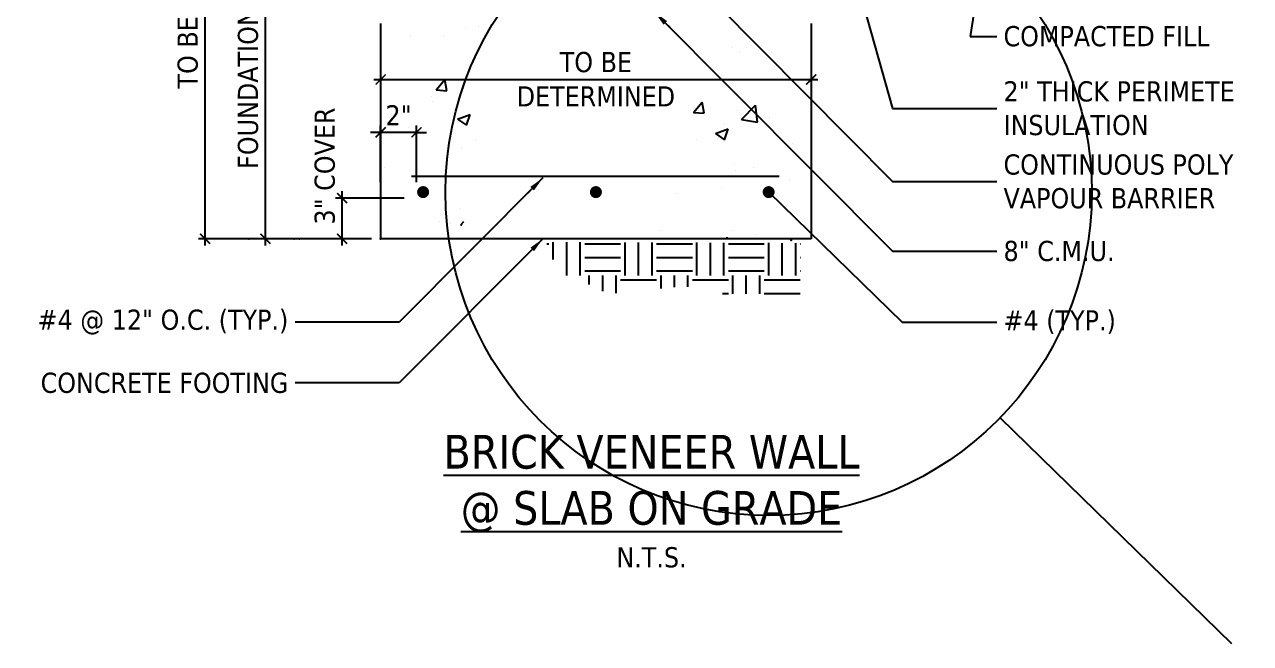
# Model space of a CAD drawing. Extents: x 0 to 68.3, y 4.1 to 78.5.
# Drawn here: x 0 to 68.3, y 4.1 to 38.5 of the extents above; entities that cross this region are included whole.
import ezdxf

# ---------------------------------------------------------------- set-up
doc = ezdxf.new("R2010")
doc.units = 0
doc.header["$LTSCALE"] = 4
doc.header["$MEASUREMENT"] = 0
doc.layers.get('0').update_dxf_attribs({"linetype": 'CONTINUOUS'})
doc.layers.get('DEFPOINTS').update_dxf_attribs({"linetype": 'CONTINUOUS'})
doc.styles.add('TahomaSPH', font='TAHOMA.TTF')
doc.dimstyles.new('1one', dxfattribs={"dimscale": 12, "dimtxt": 0.09375, "dimasz": 0.046875, "dimexe": 0.03125, "dimexo": 0.046875, "dimgap": 0.03125, "dimtad": 1, "dimdec": 4, "dimzin": 3, "dimdsep": 46, "dimlunit": 4, "dimtxsty": 'TahomaSPH', "dimblk": 'ARCHTICK', "dimcen": 0.09375, "dimdle": 0.03125, "dimclrd": 256, "dimclrt": 256, "dimadec": 8, "dimazin": 0, "dimtfac": 0.75, "dimtdec": 4, "dimtix": 1, "dimtmove": 2, "dimatfit": 3, "dimldrblk": 'LEADERARROW', "dimfxl": 0, "dimfrac": 1, "dimlwd": -1, "dimarcsym": 0})

# ---------------------------------------------------------------- blocks, each defined once
blk = doc.blocks.new('*X3')
at = {"color": 0}
for p, q in [((22.011, 46.01), (22.011, 46.01)), ((22.749, 46.168), (22.749, 46.168)), ((18.962, 45.67), (18.962, 45.67)), ((20.803, 45.657), (20.803, 45.657)), ((20.365, 42.621), (20.847, 43.196)), ((20.963, 42.569), (20.847, 43.196)), ((20.365, 42.621), (20.963, 42.569)), ((21.89, 42.682), (21.89, 42.682)), ((20.119, 42.224), (20.119, 42.224)), ((20.186, 41.993), (20.186, 41.993)), ((21.568, 40.983), (22.268, 41.252)), ((21.568, 40.983), (22.065, 40.647)), ((22.065, 40.647), (22.268, 41.252)), ((18.856, 40.547), (18.856, 40.547)), ((22.582, 39.797), (22.582, 39.797)), ((20.964, 39.203), (20.964, 39.203)), ((21.768, 39.353), (21.768, 39.353)), ((17.488, 38.28), (17.488, 38.28)), ((21.646, 36.024), (21.646, 36.024)), ((20.569, 35.297), (20.569, 35.297)), ((21.173, 35.167), (21.173, 35.167)), ((21.753, 35.1), (21.911, 35.289)), ((21.753, 35.1), (21.796, 35.096))]:
    blk.add_line(p, q, dxfattribs=at)
blk = doc.blocks.new('*X4')
at = {"color": 0}
for p, q in [((36.818, 44.98), (36.818, 44.98)), ((37.269, 44.776), (37.269, 44.776)), ((37.681, 44.996), (37.681, 44.996)), ((39.04, 44.715), (39.04, 44.715)), ((40.078, 42.8), (40.078, 42.8)), ((34.711, 41.366), (35.193, 41.941)), ((35.308, 41.314), (35.193, 41.941)), ((37.386, 40.965), (38.165, 41.777)), ((38.276, 40.827), (38.165, 41.776)), ((34.711, 41.366), (35.308, 41.314)), ((37.147, 41.447), (37.147, 41.447)), ((38.913, 41.101), (38.913, 41.101)), ((35.939, 40.182), (36.639, 40.451)), ((36.41, 40.771), (36.41, 40.771)), ((36.437, 39.846), (36.64, 40.451)), ((37.386, 40.965), (38.276, 40.827)), ((34.87, 39.87), (34.87, 39.87)), ((35.939, 40.182), (36.437, 39.846)), ((40.209, 39.644), (40.209, 39.644)), ((36.979, 38.527), (36.979, 38.527)), ((38.065, 38.3), (38.065, 38.3)), ((37.026, 38.118), (37.026, 38.118)), ((40.07, 37.655), (40.07, 37.655)), ((36.282, 37.157), (36.282, 37.157)), ((33.779, 36.827), (33.779, 36.827)), ((32.881, 34.787), (32.881, 34.787)), ((36.573, 34.41), (36.58, 34.419)), ((36.582, 34.41), (36.58, 34.419)), ((36.904, 34.789), (36.904, 34.789)), ((38.219, 34.561), (38.219, 34.561))]:
    blk.add_line(p, q, dxfattribs=at)
blk = doc.blocks.new('_ArchTick')
at = {"color": 0, "linetype": 'ByBlock', "const_width": 0.15}
blk.add_lwpolyline([(-0.5, -0.5), (0.5, 0.5)], dxfattribs=at)
blk = doc.blocks.new('*D18')
at = {"color": 0, "lineweight": -2}
for p, q in [((19.848, 29.76), (19.848, 32.898)), ((21.848, 29.76), (21.848, 32.898))]:
    blk.add_line(p, q, dxfattribs=at)
for p, q in [((19.848, 32.523), (19.285, 32.523)), ((21.848, 32.523), (19.848, 32.523)), ((21.848, 32.523), (22.41, 32.523))]:
    blk.add_line(p, q)
at = {"layer": 'DEFPOINTS', "color": 0}
for p in [(19.848, 32.523), (19.848, 29.197), (21.848, 29.197)]:
    blk.add_point(p, dxfattribs=at)
at = {"xscale": 0.5625, "yscale": 0.5625, "zscale": 0.5625}
blk.add_blockref('_ArchTick', (19.848, 32.523), dxfattribs=at)
at = {"xscale": 0.5625, "yscale": 0.5625, "zscale": 0.5625, "rotation": 180}
blk.add_blockref('_ArchTick', (21.848, 32.523), dxfattribs=at)
at = {"insert": (20.848, 33.472), "char_height": 1.125, "attachment_point": 5, "style": 'TahomaSPH'}
blk.add_mtext('2"', dxfattribs=at)
blk = doc.blocks.new('LEADERARROW')
blk.add_lwpolyline([(-1.5, 0), (-2.12, 0)])
blk.add_solid([(-1.5, 0.25), (0, 0), (-1.5, -0.25)])
blk = doc.blocks.new('*D22')
blk.add_line((19.473, 35.466), (44.204, 35.466))
at = {"color": 0, "lineweight": -2}
for p, q in [((19.848, 35.466), (19.848, 35.091)), ((43.829, 35.466), (43.829, 35.091))]:
    blk.add_line(p, q, dxfattribs=at)
at = {"layer": 'DEFPOINTS', "color": 0}
for p in [(19.848, 36.028), (43.829, 36.028), (43.829, 35.466)]:
    blk.add_point(p, dxfattribs=at)
at = {"xscale": 0.5625, "yscale": 0.5625, "zscale": 0.5625, "rotation": 180}
blk.add_blockref('_ArchTick', (19.848, 35.466), dxfattribs=at)
at = {"xscale": 0.5625, "yscale": 0.5625, "zscale": 0.5625}
blk.add_blockref('_ArchTick', (43.829, 35.466), dxfattribs=at)
at = {"char_height": 1.125, "attachment_point": 5, "style": 'TahomaSPH'}
for s, insert in [('TO BE', (31.838, 36.427)), ('DETERMINED', (31.838, 34.528))]:
    blk.add_mtext(s, dxfattribs=dict(at, insert=insert))
blk = doc.blocks.new('*D24')
at = {"color": 0, "lineweight": -2}
for p, q in [((16.71, 51.511), (13.054, 51.511)), ((19.285, 26.601), (13.054, 26.601))]:
    blk.add_line(p, q, dxfattribs=at)
blk.add_line((13.429, 26.226), (13.429, 51.886))
at = {"layer": 'DEFPOINTS', "color": 0}
for p in [(13.429, 51.511), (17.273, 51.511), (19.848, 26.601)]:
    blk.add_point(p, dxfattribs=at)
at = {"xscale": 0.5625, "yscale": 0.5625, "zscale": 0.5625}
for p, rotation in [((13.429, 51.511), 90), ((13.429, 26.601), 270)]:
    blk.add_blockref('_ArchTick', p, dxfattribs=dict(at, rotation=rotation))
at = {"insert": (12.468, 39.056), "char_height": 1.125, "attachment_point": 5, "rotation": 90, "style": 'TahomaSPH'}
blk.add_mtext('FOUNDATION FROST LINE', dxfattribs=at)
blk = doc.blocks.new('*D25')
blk.add_line((10.07, 26.226), (10.07, 56.976))
at = {"color": 0, "lineweight": -2}
for p, q in [((25.281, 56.601), (9.695, 56.601)), ((19.285, 26.601), (9.695, 26.601))]:
    blk.add_line(p, q, dxfattribs=at)
at = {"layer": 'DEFPOINTS', "color": 0}
for p in [(10.07, 56.601), (25.843, 56.601), (19.848, 26.601)]:
    blk.add_point(p, dxfattribs=at)
at = {"xscale": 0.5625, "yscale": 0.5625, "zscale": 0.5625}
for p, rotation in [((10.07, 56.601), 90), ((10.07, 26.601), 270)]:
    blk.add_blockref('_ArchTick', p, dxfattribs=dict(at, rotation=rotation))
at = {"insert": (9.109, 41.601), "char_height": 1.125, "attachment_point": 5, "rotation": 90, "style": 'TahomaSPH'}
blk.add_mtext('TO BE DETERMINED', dxfattribs=at)
blk = doc.blocks.new('*D26')
at = {"color": 0, "lineweight": -2}
for p, q in [((21.156, 28.866), (17.329, 28.866)), ((19.285, 26.601), (17.329, 26.601))]:
    blk.add_line(p, q, dxfattribs=at)
blk.add_line((17.704, 26.226), (17.704, 29.241))
at = {"layer": 'DEFPOINTS', "color": 0}
for p in [(17.704, 28.866), (21.718, 28.866), (19.848, 26.601)]:
    blk.add_point(p, dxfattribs=at)
at = {"xscale": 0.5625, "yscale": 0.5625, "zscale": 0.5625}
for p, rotation in [((17.704, 28.866), 90), ((17.704, 26.601), 270)]:
    blk.add_blockref('_ArchTick', p, dxfattribs=dict(at, rotation=rotation))
at = {"insert": (16.743, 30.648), "char_height": 1.125, "attachment_point": 5, "rotation": 90, "style": 'TahomaSPH'}
blk.add_mtext('3" COVER', dxfattribs=at)

msp = doc.modelspace()

# ---------------------------------------------------------------- linework, layer by layer
for p, q in [((19.84783, 38.59197), (19.84783, 26.60136)), ((43.82906, 38.59197), (43.82906, 26.60136)), ((42.04854, 30.05952), (21.56878, 30.05952)), ((13.03567, 26.60136), (12.00351, 26.60136)), ((18.54798, 26.60136), (14.53526, 26.60136)), ((19.34783, 26.60136), (17.20438, 26.60136)), ((43.82906, 26.60136), (19.84783, 26.60136)), ((29.11526, 26.3102), (29.21719, 26.3102)), ((29.46719, 25.44465), (29.46719, 26.41838)), ((30.21719, 24.5602), (30.21719, 26.41506)), ((30.96719, 24.5602), (30.96719, 26.41174)), ((31.21719, 26.3102), (33.21719, 26.3102)), ((33.46719, 24.5602), (33.46719, 26.40068)), ((34.21719, 24.5602), (34.21719, 26.39737)), ((34.96719, 24.5602), (34.96719, 26.39405)), ((35.21719, 26.3102), (37.21719, 26.3102)), ((37.46719, 24.5602), (37.46719, 26.38299)), ((38.21719, 24.5602), (38.21719, 26.37968)), ((38.96719, 24.5602), (38.96719, 26.37636)), ((39.21719, 26.3102), (41.21719, 26.3102)), ((41.46719, 24.5602), (41.46719, 26.3653)), ((42.21719, 24.5602), (42.21719, 26.36199)), ((42.96719, 24.5602), (42.96719, 26.35867)), ((43.21719, 26.3102), (43.23147, 26.3102)), ((31.21719, 25.5602), (33.21719, 25.5602)), ((35.21719, 25.5602), (37.21719, 25.5602)), ((39.21719, 25.5602), (41.21719, 25.5602)), ((43.21719, 25.5602), (43.23147, 25.5602)), ((31.21719, 24.8102), (33.21719, 24.8102)), ((35.21719, 24.8102), (37.21719, 24.8102)), ((39.21719, 24.8102), (41.21719, 24.8102)), ((43.21719, 24.8102), (43.23147, 24.8102)), ((31.46719, 24.04912), (31.46719, 24.5602)), ((32.21719, 23.67447), (32.21719, 24.5602)), ((32.96719, 23.57525), (32.96719, 24.5602)), ((33.21719, 24.3102), (35.21719, 24.3102)), ((35.46719, 23.83203), (35.46719, 24.5602)), ((36.21719, 23.90907), (36.21719, 24.5602)), ((36.96719, 23.92681), (36.96719, 24.5602)), ((37.21719, 24.3102), (39.21719, 24.3102)), ((39.46719, 23.52827), (39.46719, 24.5602)), ((40.21719, 23.52827), (40.21719, 24.5602)), ((40.96719, 23.52827), (40.96719, 24.5602)), ((41.21719, 24.3102), (43.21719, 24.3102)), ((38.88278, 23.5602), (39.21719, 23.5602)), ((41.21719, 23.5602), (43.21719, 23.5602))]:
    msp.add_line(p, q)
at = {"const_width": 0.33333}
for points in [[(22.04774, 29.19715, 1), (22.38107, 29.19715, 1)], [(32.00511, 29.19715, -1), (31.67178, 29.19715, -1)], [(41.62916, 29.19715, -1), (41.29582, 29.19715, -1)]]:
    msp.add_lwpolyline(points, format="xyb", close=True, dxfattribs=at)
for p in [(22.21811, 29.03049), (12.50351, 26.60136), (13.53567, 26.60136), (15.03526, 26.60136), (15.33511, 26.60136), (19.84783, 26.60136), (42.70677, 26.52965)]:
    msp.add_point(p)

# ---------------------------------------------------------------- block references
for name in ['*X3', '*X4']:
    msp.add_blockref(name, (2.57023, -7.7309))

# ---------------------------------------------------------------- texts
at = {"style": 'TahomaSPH'}
for s, insert, char_height, attachment_point in [('COMPACTED FILL', (54.5434, 37.86847), 1.125, 4), ('2" THICK PERIMETE\\PINSULATION', (54.5434, 33.85848), 1.125, 4), ('CONTINUOUS POLY\\PVAPOUR BARRIER', (54.5434, 29.78651), 1.125, 4), ('8" C.M.U.', (54.5434, 25.91052), 1.125, 4), ('#4 @ 12" O.C. (TYP.)', (14.70873, 21.95984), 1.125, 6), ('#4 (TYP.)', (54.5434, 21.95623), 1.125, 4), ('CONCRETE FOOTING', (14.70873, 18.5709), 1.125, 6), ('{\\LBRICK VENEER WALL\\P@ SLAB ON GRADE\\P\\H0.6x;\\lN.T.S.}', (34.93724, 11.98198), 1.875, 5)]:
    msp.add_mtext(s, dxfattribs=dict(at, insert=insert, char_height=char_height, attachment_point=attachment_point))

# ---------------------------------------------------------------- dimensions: what is measured, and where the dimension line sits
for base, p2, text, picture, middle in [((10.06987, 56.60136), (25.84314, 56.60136), 'TO BE DETERMINED', '*D25', (9.10895, 41.60136)), ((13.4291, 51.51128), (17.27272, 51.51128), 'FOUNDATION FROST LINE', '*D24', (12.46818, 39.05632))]:
    dim = msp.add_linear_dim(base=base, p1=(19.84783, 26.60136), p2=p2, angle=90, text=text, dimstyle='1one')
    dim.commit()
    dim.dimension.update_dxf_attribs({"geometry": picture, "text_midpoint": middle})
dim = msp.add_linear_dim(base=(43.82906, 35.46571), p1=(19.84783, 36.02821), p2=(43.82906, 36.02821), text='TO BE\\XDETERMINED', dimstyle='1one')
dim.commit()
dim.dimension.update_dxf_attribs({"geometry": '*D22', "text_midpoint": (31.83845, 35.46571)})
dim = msp.add_linear_dim(base=(19.84783, 32.52322), p1=(21.84783, 29.19715), p2=(19.84783, 29.19715), dimstyle='1one')
dim.commit()
dim.dimension.update_dxf_attribs({"geometry": '*D18', "text_midpoint": (20.84783, 33.47243)})
dim = msp.add_linear_dim(base=(17.70438, 28.86551), p1=(19.84783, 26.60136), p2=(21.71811, 28.86551), angle=90, text='3" COVER', dimstyle='1one')
dim.commit()
dim.dimension.update_dxf_attribs({"geometry": '*D26', "text_midpoint": (16.74346, 30.64845), "dimtype": 160})

# ---------------------------------------------------------------- leaders
at = {"annotation_type": 0, "has_hookline": 1}
for points, override, hookline_direction, text_width in [([(44.04738, 49.15576), (48.36578, 33.85848), (54.1684, 33.85848)], {"dimgap": 0.03125, "dimtad": 0}, 0, 13.75537), ([(41.46249, 29.19715), (48.89063, 21.95623), (54.1684, 21.95623)], {"dimasz": 3, "dimgap": 0.03125, "dimtad": 0, "dimldrblk": 'DotBlank'}, 0, 6.5664), ([(53.98761, 46.16469), (52.68352, 37.86847), (54.1684, 37.86847)], {"dimgap": 0.03125, "dimtad": 0}, 0, 12.10149), ([(38.55158, 39.66635), (48.36578, 29.78651), (54.1684, 29.78651)], {"dimgap": 0.03125, "dimtad": 0}, 0, 13.60124), ([(35.11036, 39.21648), (48.36578, 25.91052), (54.1684, 25.91052)], {"dimgap": 0.03125, "dimtad": 0}, 0, 6.29063), ([(28.88631, 29.99029), (20.88635, 21.95984), (15.08373, 21.95984)], {"dimgap": 0.03125, "dimtad": 0}, 1, 14.69527), ([(28.88631, 26.60136), (20.88635, 18.5709), (15.08373, 18.5709)], {"dimgap": 0.03125, "dimtad": 0}, 1, 14.489)]:
    msp.add_leader(points, dimstyle='1one', override=override, dxfattribs=dict(at, hookline_direction=hookline_direction, text_width=text_width))

doc.saveas('drawing.dxf')
